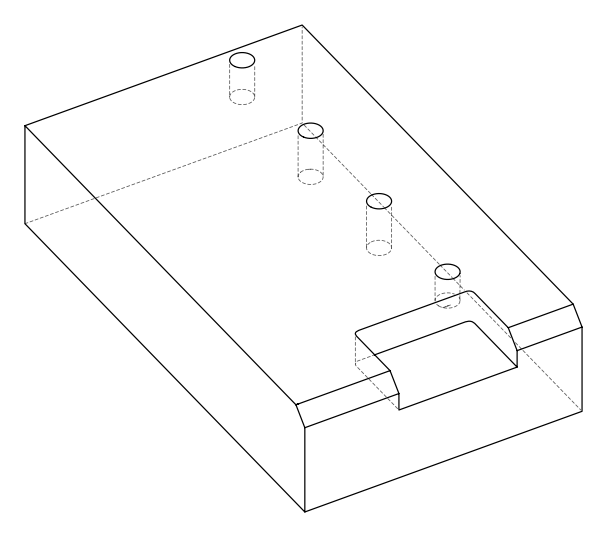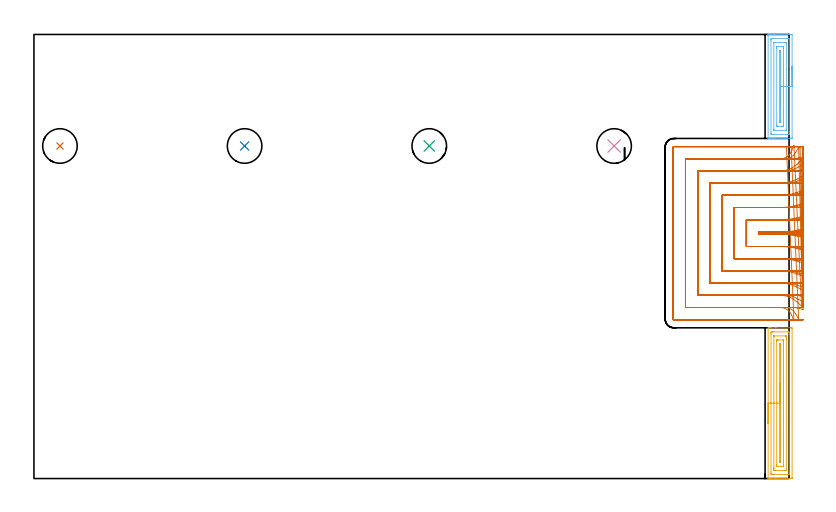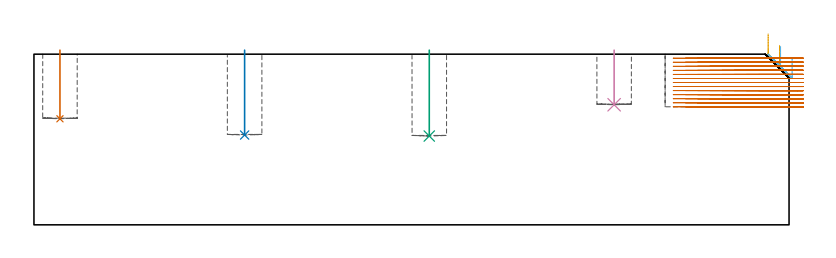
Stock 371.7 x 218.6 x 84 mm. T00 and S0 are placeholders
(PLAN: 7 operations, 2 tool changes, 49.6 min)
(1 INDEXABLE_INSERT_DRILL_BLIND_HOLE_FROM_SOLID | STEP1POCKET | NXT0302_005 | 0.14 min | 7161 mm3)
(2 INDEXABLE_INSERT_DRILL_BLIND_HOLE_FROM_SOLID_1 | STEP1POCKET_1 | NXT0302_005 | 0.17 min | 8975 mm3)
(3 INDEXABLE_INSERT_DRILL_BLIND_HOLE_FROM_SOLID_2 | STEP1POCKET_2 | NXT0302_005 | 0.17 min | 9086 mm3)
(4 INDEXABLE_INSERT_DRILL_BLIND_HOLE_FROM_SOLID_3 | STEP1POCKET_3 | NXT0302_005 | 0.11 min | 5598 mm3)
(5 AREA_MILL | FG_CHAMFER_SURFACE | UGT0205_001 | 3.15 min | 5618 mm3)
(6 AREA_MILL_1 | FG_CHAMFER_SURFACE_1 | UGT0205_001 | 2.23 min | 4035 mm3)
(7 MILL_SLOT | SLOT_PARTIAL_RECTANGULAR | NXT0201_009 | Follow Part, ap 2, ae 75% | 43.66 min | 146136 mm3)
(TOOL NXT0302_005 | Index. Insert Drill 17mm [880-D1700L20-05] | D17 PA176 FL85 Z2)
(TOOL UGT0205_001 | Chamfer Mill 20 x 3 x 45 deg. | D20 FL50 Z2)
(TOOL NXT0201_009 | ENDMILL 8mm [2P460-0800-NA 1630] | D8 FL26 Z6)
(OP 1 INDEXABLE_INSERT_DRILL_BLIND_HOLE_FROM_SOLID)
G17 G21 G94 G90
T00 M6
G54
G17 G0 G90 X12.8 Y163.7 S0 M3
G43 Z94. H1
G94 G81 G98 Z52.2 F250. R86.
G80
M5
M2
(OP 2 INDEXABLE_INSERT_DRILL_BLIND_HOLE_FROM_SOLID_1)
G17 G21 G94 G90
T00 M6
G54
G17 G0 G90 X103.7 Y163.7 S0 M3
G43 Z94. H1
G94 G81 G98 Z44.2 F250. R86.
G80
M5
M2
(OP 3 INDEXABLE_INSERT_DRILL_BLIND_HOLE_FROM_SOLID_2)
G17 G21 G94 G90
T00 M6
G54
G17 G0 G90 X194.6 Y163.7 S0 M3
G43 Z94. H1
G94 G81 G98 Z43.7 F250. R86.
G80
M5
M2
(OP 4 INDEXABLE_INSERT_DRILL_BLIND_HOLE_FROM_SOLID_3)
G17 G21 G94 G90
T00 M6
G54
G17 G0 G90 X285.6 Y163.7 S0 M3
G43 Z94. H1
G94 G81 G98 Z59.1 F250. R86.
G80
M5
M2
(OP 5 AREA_MILL)
G17 G21 G94 G90
T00 M6
G54
G17 G0 G90 X361.4 Y27.1 S1061 M3
G43 Z94. H0
G94 G1 Y27.138 Z93.128 F250.
Y27.252 Z92.263
Y27.441 Z91.412
Y27.703 Z90.58
Y28.037 Z89.774
Y28.44 Z89.
Y28.908 Z88.264
Y29.44 Z87.572
Y30.029 Z86.929
Y30.672 Z86.339
Y31.364 Z85.808
Y32.1 Z85.34
Y32.874 Z84.937
Y33.68 Z84.603
Y34.512 Z84.341
Y35.363 Z84.152
Y36.228 Z84.038
Y37.1 Z84.
Y74.064
X361.403 Y74.19 Z83.988
X361.434 Y74.194 Z83.957
X361.743 Y74.2 Z83.656
X362.311 Z83.088
X362.853 Z82.542
X364.903 Z80.495
X365.521 Z79.873
X372.637 Z72.76
X372.948 Y74.198 Z72.449
X373.191 Y74.19 Z72.206
X373.199 Y73.946 Z72.199
X373.2 Y0.581 Z72.2
X373.197 Y0.251 Z72.202
X373.191 Y0.01 Z72.206
X372.946 Y0. Z72.451
X365.521 Z79.873
X364.902 Z80.495
X364.632 Z80.765
X362.853 Z82.542
X362.311 Z83.088
X361.743 Z83.656
X361.436 Z83.955
X361.403 Y0.009 Z83.988
X361.4 Y0.136 Z84.
Y37.1
X362.814 Z82.586
Y70.985
X362.816 Y71.838 Z82.584
X362.818 Y71.872 Z82.582
X362.853 Y72.19 Z82.547
X363.382 Y72.198 Z82.018
X363.742 Y72.199 Z81.658
X364.27 Y72.2 Z81.13
X370.858 Y72.199 Z74.542
X371.388 Y72.197 Z74.012
X371.747 Y72.19 Z73.653
X371.782 Y71.838 Z73.618
X371.784 Y71.801 Z73.616
X371.786 Y70.947 Z73.614
Y3.214
X371.784 Y2.362 Z73.616
X371.782 Y2.328 Z73.618
X371.747 Y2.01 Z73.653
X371.218 Y2.002 Z74.182
X370.858 Y2.001 Z74.542
X370.33 Y2. Z75.07
X363.742 Y2.001 Z81.658
X363.212 Y2.003 Z82.188
X362.853 Y2.01 Z82.547
X362.818 Y2.362 Z82.582
X362.816 Y2.399 Z82.584
X362.814 Y3.253 Z82.586
Y37.1
X364.228 Z81.172
X364.229 Y70.056 Z81.171
X364.23 Y70.157 Z81.17
X364.232 Y70.181 Z81.168
X364.234 Y70.186 Z81.166
X364.25 Y70.191 Z81.15
X364.344 Y70.197 Z81.056
X364.488 Y70.2 Z80.912
X369.825 Z75.575
X369.968 Y70.198 Z75.432
X370.112 Y70.193 Z75.288
X370.365 Y70.181 Z75.035
X370.367 Y70.056 Z75.033
X370.37 Y69.653 Z75.03
X370.371 Y69.165 Z75.029
Y68.762
Y4.144
X370.37 Y4.043 Z75.03
X370.368 Y4.019 Z75.032
X370.366 Y4.014 Z75.034
X370.35 Y4.009 Z75.05
X370.255 Y4.003 Z75.145
X370.112 Y4. Z75.288
X364.775 Z80.625
X364.632 Y4.002 Z80.768
X364.488 Y4.007 Z80.912
X364.235 Y4.019 Z81.165
X364.233 Y4.144 Z81.167
X364.23 Y4.546 Z81.17
X364.229 Y5.035 Z81.171
X364.228 Y5.438 Z81.172
Y37.1
X365.643 Z79.757
Y67.384
X365.649 Y68.146 Z79.751
X365.653 Y68.19 Z79.747
X365.698 Y68.194 Z79.702
X365.799 Y68.198 Z79.601
X366.003 Y68.2 Z79.397
X366.411 Z78.989
X368.813 Y68.198 Z76.587
X368.904 Y68.195 Z76.496
X368.945 Y68.19 Z76.455
X368.95 Y68.163 Z76.45
X368.957 Y67.506 Z76.443
Y67.384
Y6.816
X368.951 Y6.053 Z76.449
X368.947 Y6.01 Z76.453
X368.902 Y6.006 Z76.498
X368.8 Y6.002 Z76.6
X368.597 Y6. Z76.803
X368.189 Z77.211
X365.787 Y6.002 Z79.613
X365.696 Y6.005 Z79.704
X365.655 Y6.01 Z79.745
X365.65 Y6.037 Z79.75
X365.643 Y6.694 Z79.757
Y6.816
Y37.1
X367.057 Z78.343
Y65.846
X367.059 Y66.089 Z78.341
X367.062 Y66.158 Z78.338
X367.065 Y66.191 Z78.335
X367.077 Y66.193 Z78.323
X367.151 Y66.196 Z78.249
X367.3 Y66.197 Z78.1
X367.498 Y66.192 Z77.902
X367.528 Y66.19 Z77.872
X367.536 Y66.137 Z77.864
X367.539 Y66.008 Z77.861
X367.542 Y65.846 Z77.858
X367.543 Y65.603 Z77.857
Y65.359
Y8.354
X367.54 Y8.11 Z77.86
X367.538 Y8.042 Z77.862
X367.535 Y8.009 Z77.865
X367.523 Y8.007 Z77.877
X367.449 Y8.004 Z77.951
X367.3 Y8.003 Z78.1
X367.102 Y8.008 Z78.298
X367.072 Y8.01 Z78.328
X367.064 Y8.063 Z78.336
X367.06 Y8.192 Z78.34
X367.058 Y8.354 Z78.342
X367.057 Y8.597 Z78.343
Y8.841
Y37.1
Y37.972 Z78.381
Y38.836 Z78.495
Y39.688 Z78.684
Y40.52 Z78.946
Y41.326 Z79.28
Y42.1 Z79.683
Y42.836 Z80.152
Y43.528 Z80.683
Y44.171 Z81.272
Y44.76 Z81.915
Y45.291 Z82.607
Y45.76 Z83.343
Y46.163 Z84.117
Y46.497 Z84.923
Y46.759 Z85.755
Y46.948 Z86.607
Y47.062 Z87.472
Y47.1 Z88.343
G0 Z94.
M5
M2
(OP 6 AREA_MILL_1)
G17 G21 G94 G90
T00 M6
G54
G17 G0 G90 X373.2 Y203. S1061 M3
G43 Z94. H0
Z82.2
G94 G1 Y202.962 Z81.328 F250.
Y202.848 Z80.464
Y202.659 Z79.612
Y202.397 Z78.78
Y202.063 Z77.974
Y201.66 Z77.2
Y201.191 Z76.464
Y200.66 Z75.772
Y200.071 Z75.129
Y199.428 Z74.54
Y198.736 Z74.009
Y198. Z73.54
Y197.226 Z73.137
Y196.42 Z72.803
Y195.588 Z72.541
Y194.736 Z72.352
Y193.872 Z72.238
Y193. Z72.2
Y168.007
X373.197 Y167.677 Z72.202
X373.192 Y167.41 Z72.206
X372.921 Y167.4 Z72.476
X364.632 Z80.763
X364.063 Z81.334
X363.742 Z81.654
X363.174 Z82.222
X362.853 Z82.542
X362.211 Z83.189
X361.806 Z83.593
X361.443 Z83.948
X361.402 Y167.409 Z83.988
X361.4 Y167.561 Z84.
Y218.439
X361.403 Y218.59 Z83.988
X361.441 Y218.594 Z83.95
X361.807 Y218.6 Z83.593
X362.211 Z83.189
X362.853 Z82.542
X364.063 Z81.334
X364.632 Z80.763
X372.637 Z72.761
X372.923 Y218.598 Z72.475
X373.192 Y218.59 Z72.206
X373.199 Y218.321 Z72.199
X373.2 Y193. Z72.2
X371.786 Z73.614
Y170.685
X371.785 Y169.793 Z73.615
X371.783 Y169.756 Z73.617
X371.747 Y169.41 Z73.653
X371.248 Y169.401 Z74.152
X363.742 Y169.4 Z81.658
X363.243 Y169.401 Z82.157
X362.853 Y169.41 Z82.547
X362.817 Y169.793 Z82.583
X362.815 Y169.83 Z82.585
X362.814 Y215.315 Z82.586
X362.815 Y216.207 Z82.585
X362.817 Y216.244 Z82.583
X362.853 Y216.59 Z82.547
X363.352 Y216.599 Z82.048
X370.858 Y216.6 Z74.542
X371.357 Y216.599 Z74.043
X371.747 Y216.59 Z73.653
X371.783 Y216.207 Z73.617
X371.785 Y216.169 Z73.615
X371.786 Y193. Z73.614
X370.372 Z75.028
X370.371 Y171.578 Z75.029
Y171.477
X370.368 Y171.427 Z75.032
X370.366 Y171.411 Z75.034
X370.322 Y171.406 Z75.078
X370.145 Y171.401 Z75.255
X364.455 Z80.945
X364.337 Y171.405 Z81.063
X364.247 Y171.41 Z81.153
X364.235 Y171.445 Z81.165
X364.232 Y171.578 Z81.168
X364.229 Y171.982 Z81.171
Y214.422
Y214.523
X364.232 Y214.573 Z81.168
X364.234 Y214.589 Z81.166
X364.278 Y214.593 Z81.122
X364.455 Y214.599 Z80.945
X370.145 Z75.255
X370.263 Y214.595 Z75.137
X370.353 Y214.59 Z75.047
X370.365 Y214.555 Z75.035
X370.368 Y214.422 Z75.032
X370.371 Y214.018 Z75.029
X370.372 Y193. Z75.028
X368.957 Z76.443
Y174.256
X368.955 Y173.487 Z76.445
X368.953 Y173.435 Z76.447
X368.951 Y173.414 Z76.449
X368.934 Y173.41 Z76.466
X368.829 Y173.405 Z76.571
X368.616 Y173.402 Z76.784
X368.189 Y173.4 Z77.211
X366.411 Z78.989
X365.97 Y173.401 Z79.43
X365.768 Y173.404 Z79.632
X365.667 Y173.408 Z79.733
X365.649 Y173.411 Z79.751
X365.647 Y173.426 Z79.753
X365.645 Y173.464 Z79.755
X365.643 Y174.133 Z79.757
Y174.256
Y211.744
X365.645 Y212.513 Z79.755
X365.647 Y212.565 Z79.753
X365.649 Y212.586 Z79.751
X365.666 Y212.59 Z79.734
X365.771 Y212.595 Z79.629
X365.984 Y212.598 Z79.416
X366.411 Y212.6 Z78.989
X368.189 Z77.211
X368.63 Y212.599 Z76.77
X368.832 Y212.596 Z76.568
X368.932 Y212.592 Z76.468
X368.951 Y212.589 Z76.449
X368.953 Y212.574 Z76.447
X368.955 Y212.536 Z76.445
X368.957 Y211.867 Z76.443
Y211.744
Y193.
X367.543 Z77.857
Y176.041
X367.542 Y175.798 Z77.858
X367.537 Y175.553 Z77.863
X367.533 Y175.41 Z77.867
X367.459 Y175.407 Z77.941
X367.3 Y175.406 Z78.1
X367.089 Y175.41 Z78.311
X367.064 Y175.424 Z78.336
X367.061 Y175.504 Z78.339
X367.058 Y175.634 Z78.342
X367.057 Y176.285 Z78.343
Y209.959
X367.058 Y210.202 Z78.342
X367.063 Y210.447 Z78.337
X367.067 Y210.59 Z78.333
X367.141 Y210.593 Z78.259
X367.3 Y210.594 Z78.1
X367.511 Y210.59 Z77.889
X367.536 Y210.576 Z77.864
X367.539 Y210.496 Z77.861
X367.542 Y210.366 Z77.858
X367.543 Y210.203 Z77.857
Y209.959
Y193.
Y192.128 Z77.895
Y191.263 Z78.009
Y190.412 Z78.198
Y189.58 Z78.46
Y188.774 Z78.794
Y188. Z79.197
Y187.264 Z79.665
Y186.572 Z80.196
Y185.929 Z80.786
Y185.34 Z81.429
Y184.808 Z82.121
Y184.34 Z82.857
Y183.937 Z83.631
Y183.603 Z84.437
Y183.341 Z85.269
Y183.152 Z86.12
Y183.038 Z86.985
Y183. Z87.857
G0 Z94.
M5
M2
(OP 7 MILL_SLOT)
G17 G21 G94 G90
T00 M6
G54
G17 G0 G90 X378.641 Y122.816 S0 M3
G43 Z94. H1
Z82.008
G94 G1 X375.7 Y122.224 F250.
G2 X367.419 Y121.4 R42. F500.
G1 X356.7
Y120.2
X367.42
G2 X375.7 Y119.376 R42.
G1 X378.641 Y118.784 F250.
X378.62 Y129.055
X375.7 Y128.365
G2 X367.419 Y127.4 R36. F500.
G1 X350.7
Y114.2
X367.42
G2 X375.7 Y113.235 R36.
G1 X378.62 Y112.545 F250.
X378.583 Y135.394
X375.7 Y134.566
G2 X367.419 Y133.4 R30. F500.
G1 X344.7
Y108.2
X367.42
G2 X375.7 Y107.035 R30.
G1 X378.583 Y106.207 F250.
X378.516 Y141.909
X375.7 Y140.874
G2 X367.419 Y139.4 R24. F500.
G1 X338.7
Y102.2
X367.42
G2 X375.7 Y100.727 R24.
G1 X378.516 Y99.692 F250.
X378.364 Y148.798
X375.7 Y147.418
G2 X367.419 Y145.4 R18. F500.
G1 X332.7
Y96.2
X367.42
G2 X375.7 Y94.183 R18.
G1 X378.364 Y92.803 F250.
X377.871 Y156.785
X375.7 Y154.715
G2 X367.419 Y151.4 R12. F500.
G1 X326.7
Y90.2
X367.42
G2 X375.7 Y86.886 R12.
G1 X377.871 Y84.816 F250.
X374.103 Y163.973 F500.
X372.995 Y161.185 F250.
G2 X367.419 Y157.4 R6. F500.
G1 X320.7
Y84.2
X367.42
G2 X372.996 Y80.416 R6.
G1 X374.104 Y77.628 F250.
X370.419 Y163.4 F500.
X367.419 F250.
X315. F500.
G3 X314.7 Y163.1 R0.3
G1 Y78.5
G3 X315. Y78.2 R0.3
G1 X367.42
X370.42 F250.
G0 Z94.
X378.669 Y122.255
Z80.015
G1 X375.7 Y121.828
G2 X369.719 Y121.4 R42. F500.
G1 X356.7
Y120.2
X369.718
G2 X375.7 Y119.772 R42.
G1 X378.669 Y119.345 F250.
X378.658 Y128.399
X375.7 Y127.9
G2 X369.719 Y127.4 R36. F500.
G1 X350.7
Y114.2
X369.718
G2 X375.7 Y113.7 R36.
G1 X378.658 Y113.201 F250.
X378.64 Y134.6
X375.7 Y134.002
G2 X369.719 Y133.4 R30. F500.
G1 X344.7
Y108.2
X369.718
G2 X375.7 Y107.598 R30.
G1 X378.64 Y106.999 F250.
X378.605 Y140.905
X375.7 Y140.157
G2 X369.719 Y139.4 R24. F500.
G1 X338.7
Y102.2
X369.718
G2 X375.7 Y101.443 R24.
G1 X378.605 Y100.695 F250.
X378.53 Y147.42
X375.7 Y146.423
G2 X369.719 Y145.4 R18. F500.
G1 X332.7
Y96.2
X369.718
G2 X375.7 Y95.177 R18.
G1 X378.529 Y94.18 F250.
X378.301 Y154.492
X375.7 Y152.997
G2 X369.719 Y151.4 R12. F500.
G1 X326.7
Y90.2
X369.718
G2 X375.7 Y88.603 R12.
G1 X378.301 Y87.107 F250.
X376.422 Y163.127
X374.972 Y160.5
G2 X369.719 Y157.4 R6. F500.
G1 X320.7
Y84.2
X369.718
G2 X374.971 Y81.099 R6.
G1 X376.421 Y78.472 F250.
X372.719 Y163.4 F500.
X369.719 F250.
X315. F500.
G3 X314.7 Y163.1 R0.3
G1 Y78.5
G3 X315. Y78.2 R0.3
G1 X369.718
X372.718 F250.
G0 Z94.
X378.698 Y121.542
Z78.023
G1 X375.7 Y121.43
G2 X374.122 Y121.4 R42. F500.
G1 X356.7
Y120.2
X374.122
G2 X375.7 Y120.17 R42.
G1 X378.698 Y120.058 F250.
X378.697 Y127.566
X375.7 Y127.435
G2 X374.122 Y127.4 R36. F500.
G1 X350.7
Y114.2
X374.122
G2 X375.7 Y114.165 R36.
G1 X378.697 Y114.034 F250.
X378.696 Y133.599
X375.7 Y133.442
G2 X374.122 Y133.4 R30. F500.
G1 X344.7
Y108.2
X374.122
G2 X375.7 Y108.158 R30.
G1 X378.696 Y108.001 F250.
X378.693 Y139.649
X375.7 Y139.452
G2 X374.122 Y139.4 R24. F500.
G1 X338.7
Y102.2
X374.122
G2 X375.7 Y102.148 R24.
G1 X378.693 Y101.951 F250.
X378.688 Y145.732
X375.7 Y145.469
G2 X374.122 Y145.4 R18. F500.
G1 X332.7
Y96.2
X374.122
G2 X375.7 Y96.131 R18.
G1 X378.688 Y95.868 F250.
X378.674 Y151.899
X375.7 Y151.504
G2 X374.122 Y151.4 R12. F500.
G1 X326.7
Y90.2
X374.122
G2 X375.7 Y90.096 R12.
G1 X378.674 Y89.701 F250.
X378.594 Y158.4
X375.7 Y157.611
G2 X374.122 Y157.4 R6. F500.
G1 X320.7
Y84.2
X374.122
G2 X375.7 Y83.989 R6.
G1 X378.594 Y83.2 F250.
X377.122 Y163.4
X374.122
X315. F500.
G3 X314.7 Y163.1 R0.3
G1 Y78.5
G3 X315. Y78.2 R0.3
G1 X374.122
X377.122 F250.
G0 X378.7 Y121.412 Z76.031
G1 X375.7 Y121.4
X375.533 F500.
X356.7
Y120.2
X375.533
X375.7
X378.7 Y120.188 F250.
Y127.414
X375.7 Y127.4
X375.533 F500.
X350.7
Y114.2
X375.533
X375.7
X378.7 Y114.186 F250.
Y133.417
X375.7 Y133.4
X375.533 F500.
X344.7
Y108.2
X375.533
X375.7
X378.7 Y108.183 F250.
Y139.421
X375.7 Y139.401
X375.533 Y139.4 F500.
X338.7
Y102.2
X375.533
X375.7 Y102.199
X378.7 Y102.179 F250.
Y145.429
X375.7 Y145.401
X375.533 Y145.4 F500.
X332.7
Y96.2
X375.533
X375.7 Y96.199
X378.7 Y96.171 F250.
Y151.443
X375.7 Y151.401
X375.533 Y151.4 F500.
X326.7
Y90.2
X375.533
X375.7 Y90.199
X378.7 Y90.157 F250.
X378.699 Y157.486
X375.7 Y157.402
X375.533 Y157.4 F500.
X320.7
Y84.2
X375.533
X375.7 Y84.198
X378.699 Y84.114 F250.
X378.533 Y163.4
X375.533
X315. F500.
G3 X314.7 Y163.1 R0.3
G1 Y78.5
G3 X315. Y78.2 R0.3
G1 X375.533
X378.533 F250.
G0 X378.7 Y121.4 Z74.038
G1 X375.7
X356.7 F500.
Y120.2
X375.7
X378.7 F250.
Y127.4
X375.7
X350.7 F500.
Y114.2
X375.7
X378.7 F250.
Y133.4
X375.7
X344.7 F500.
Y108.2
X375.7
X378.7 F250.
Y139.4
X375.7
X338.7 F500.
Y102.2
X375.7
X378.7 F250.
Y145.4
X375.7
X332.7 F500.
Y96.2
X375.7
X378.7 F250.
Y151.4
X375.7
X326.7 F500.
Y90.2
X375.7
X378.7 F250.
Y157.4
X375.7
X320.7 F500.
Y84.2
X375.7
X378.7 F250.
Y163.4
X375.7
X315. F500.
G3 X314.7 Y163.1 R0.3
G1 Y78.5
G3 X315. Y78.2 R0.3
G1 X375.7
X378.7 F250.
G0 Y121.4 Z72.046
G1 X375.7
X356.7 F500.
Y120.2
X375.7
X378.7 F250.
Y127.4
X375.7
X350.7 F500.
Y114.2
X375.7
X378.7 F250.
Y133.4
X375.7
X344.7 F500.
Y108.2
X375.7
X378.7 F250.
Y139.4
X375.7
X338.7 F500.
Y102.2
X375.7
X378.7 F250.
Y145.4
X375.7
X332.7 F500.
Y96.2
X375.7
X378.7 F250.
Y151.4
X375.7
X326.7 F500.
Y90.2
X375.7
X378.7 F250.
Y157.4
X375.7
X320.7 F500.
Y84.2
X375.7
X378.7 F250.
Y163.4
X375.7
X315. F500.
G3 X314.7 Y163.1 R0.3
G1 Y78.5
G3 X315. Y78.2 R0.3
G1 X375.7
X378.7 F250.
G0 Y121.4 Z70.054
G1 X375.7
X356.7 F500.
Y120.2
X375.7
X378.7 F250.
Y127.4
X375.7
X350.7 F500.
Y114.2
X375.7
X378.7 F250.
Y133.4
X375.7
X344.7 F500.
Y108.2
X375.7
X378.7 F250.
Y139.4
X375.7
X338.7 F500.
Y102.2
X375.7
X378.7 F250.
Y145.4
X375.7
X332.7 F500.
Y96.2
X375.7
X378.7 F250.
Y151.4
X375.7
X326.7 F500.
Y90.2
X375.7
X378.7 F250.
Y157.4
X375.7
X320.7 F500.
Y84.2
X375.7
X378.7 F250.
Y163.4
X375.7
X315. F500.
G3 X314.7 Y163.1 R0.3
G1 Y78.5
G3 X315. Y78.2 R0.3
G1 X375.7
X378.7 F250.
G0 Y121.4 Z68.062
G1 X375.7
X356.7 F500.
Y120.2
X375.7
X378.7 F250.
Y127.4
X375.7
X350.7 F500.
Y114.2
X375.7
X378.7 F250.
Y133.4
X375.7
X344.7 F500.
Y108.2
X375.7
X378.7 F250.
Y139.4
X375.7
X338.7 F500.
Y102.2
X375.7
X378.7 F250.
Y145.4
X375.7
X332.7 F500.
Y96.2
X375.7
X378.7 F250.
Y151.4
X375.7
X326.7 F500.
Y90.2
X375.7
X378.7 F250.
Y157.4
X375.7
X320.7 F500.
Y84.2
X375.7
X378.7 F250.
Y163.4
X375.7
X315. F500.
G3 X314.7 Y163.1 R0.3
G1 Y78.5
G3 X315. Y78.2 R0.3
G1 X375.7
X378.7 F250.
G0 Y121.4 Z66.069
G1 X375.7
X356.7 F500.
Y120.2
X375.7
X378.7 F250.
Y127.4
X375.7
X350.7 F500.
Y114.2
X375.7
X378.7 F250.
Y133.4
X375.7
X344.7 F500.
Y108.2
X375.7
X378.7 F250.
Y139.4
X375.7
X338.7 F500.
Y102.2
X375.7
X378.7 F250.
Y145.4
X375.7
X332.7 F500.
Y96.2
X375.7
X378.7 F250.
Y151.4
X375.7
X326.7 F500.
Y90.2
X375.7
X378.7 F250.
Y157.4
X375.7
X320.7 F500.
Y84.2
X375.7
X378.7 F250.
Y163.4
X375.7
X315. F500.
G3 X314.7 Y163.1 R0.3
G1 Y78.5
G3 X315. Y78.2 R0.3
G1 X375.7
X378.7 F250.
G0 Y121.4 Z64.077
G1 X375.7
X356.7 F500.
Y120.2
X375.7
X378.7 F250.
Y127.4
X375.7
X350.7 F500.
Y114.2
X375.7
X378.7 F250.
Y133.4
X375.7
X344.7 F500.
Y108.2
X375.7
X378.7 F250.
Y139.4
X375.7
X338.7 F500.
Y102.2
X375.7
X378.7 F250.
Y145.4
X375.7
X332.7 F500.
Y96.2
X375.7
X378.7 F250.
Y151.4
X375.7
X326.7 F500.
Y90.2
X375.7
X378.7 F250.
Y157.4
X375.7
X320.7 F500.
Y84.2
X375.7
X378.7 F250.
Y163.4
X375.7
X315. F500.
G3 X314.7 Y163.1 R0.3
G1 Y78.5
G3 X315. Y78.2 R0.3
G1 X375.7
X378.7 F250.
G0 Y121.4 Z62.085
G1 X375.7
X356.7 F500.
Y120.2
X375.7
X378.7 F250.
Y127.4
X375.7
X350.7 F500.
Y114.2
X375.7
X378.7 F250.
Y133.4
X375.7
X344.7 F500.
Y108.2
X375.7
X378.7 F250.
Y139.4
X375.7
X338.7 F500.
Y102.2
X375.7
X378.7 F250.
Y145.4
X375.7
X332.7 F500.
Y96.2
X375.7
X378.7 F250.
Y151.4
X375.7
X326.7 F500.
Y90.2
X375.7
X378.7 F250.
Y157.4
X375.7
X320.7 F500.
Y84.2
X375.7
X378.7 F250.
Y163.4
X375.7
X315. F500.
G3 X314.7 Y163.1 R0.3
G1 Y78.5
G3 X315. Y78.2 R0.3
G1 X375.7
X378.7 F250.
G0 Y121.4 Z60.092
G1 X375.7
X356.7 F500.
Y120.2
X375.7
X378.7 F250.
Y127.4
X375.7
X350.7 F500.
Y114.2
X375.7
X378.7 F250.
Y133.4
X375.7
X344.7 F500.
Y108.2
X375.7
X378.7 F250.
Y139.4
X375.7
X338.7 F500.
Y102.2
X375.7
X378.7 F250.
Y145.4
X375.7
X332.7 F500.
Y96.2
X375.7
X378.7 F250.
Y151.4
X375.7
X326.7 F500.
Y90.2
X375.7
X378.7 F250.
Y157.4
X375.7
X320.7 F500.
Y84.2
X375.7
X378.7 F250.
Y163.4
X375.7
X315. F500.
G3 X314.7 Y163.1 R0.3
G1 Y78.5
G3 X315. Y78.2 R0.3
G1 X375.7
X378.7 F250.
G0 Y121.4 Z58.1
G1 X375.7
X356.7 F500.
Y120.2
X375.7
X378.7 F250.
Y127.4
X375.7
X350.7 F500.
Y114.2
X375.7
X378.7 F250.
Y133.4
X375.7
X344.7 F500.
Y108.2
X375.7
X378.7 F250.
Y139.4
X375.7
X338.7 F500.
Y102.2
X375.7
X378.7 F250.
Y145.4
X375.7
X332.7 F500.
Y96.2
X375.7
X378.7 F250.
Y151.4
X375.7
X326.7 F500.
Y90.2
X375.7
X378.7 F250.
Y157.4
X375.7
X320.7 F500.
Y84.2
X375.7
X378.7 F250.
Y163.4
X375.7
X315. F500.
G3 X314.7 Y163.1 R0.3
G1 Y78.5
G3 X315. Y78.2 R0.3
G1 X375.7
X378.7 F250.
G0 Z94.
M5
M2
